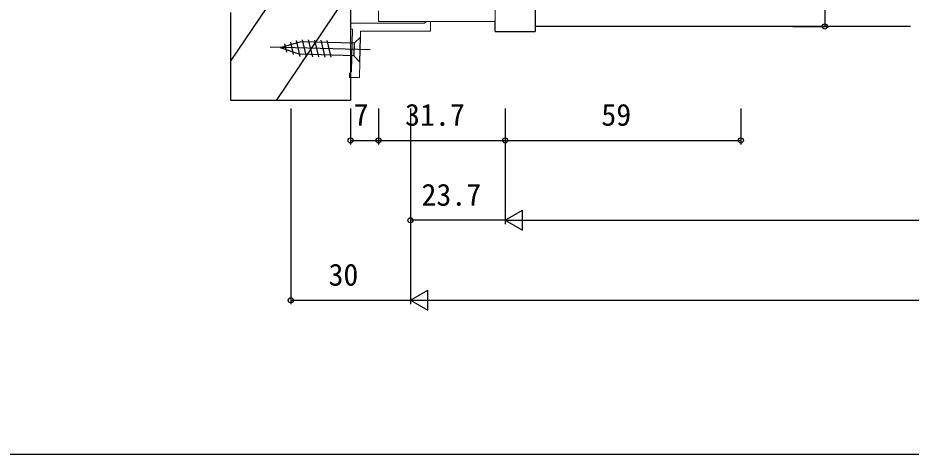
# Model space of a CAD drawing. Units: millimetres, scale not verified. Extents: x -437 to 438, y -331 to 329.
# Drawn here: x -127.6 to 96, y -331.2 to -222.1 of the extents above; entities that cross this region are included whole.
import ezdxf
from ezdxf.enums import TextEntityAlignment as Align

# ---------------------------------------------------------------- set-up
doc = ezdxf.new("R2010")
doc.units = ezdxf.units.MM
doc.header["$LTSCALE"] = 2
doc.layers.add('0-2_YKK_11', color=7, linetype='Continuous', lineweight=18)
for name, color, linetype in [('0-4_YKK_12', 2, 'Continuous'), ('0-5_YKK_13', 4, 'Continuous'), ('0-7_YKK_D', 6, 'Continuous'), ('0-8_YKK_ZWAK', 7, 'Continuous'), ('0-9_YSS_K', 3, 'Continuous'), ('0-A_YSS_KE', 3, 'Continuous')]:
    doc.layers.add(name, color=color, linetype=linetype)
doc.styles.add('ＭＳ ゴシック', font='')
doc.styles.get('ＭＳ ゴシック').set_extended_font_data('MS Gothic')

msp = doc.modelspace()

# ---------------------------------------------------------------- linework, layer by layer
at = {"layer": '0-2_YKK_11', "color": 211}
msp.add_line((-37.3, -223), (-8.1, -223), dxfattribs=at)
for points in [[(-8.1, -223), (-8.1, -190)], [(-37.3, -220.25), (-37.3, -223)]]:
    msp.add_lwpolyline(points, dxfattribs=at)
msp.add_lwpolyline([(-25.8, -223.4), (-44.3, -223.4), (-44.3, -224.9), (-43.788, -224.9), (-44.061, -235.449), (-44.574, -235.936), (-44.6, -236.935), (-42.1, -237), (-41.8, -225.4), (-24.3, -225.4), (-24.3, -223), (-25.31, -223)], close=True, dxfattribs=at)
at = {"layer": '0-4_YKK_12'}
msp.add_line((95.856, -224.2), (1.899, -224.2), dxfattribs=at)
at = {"layer": '0-5_YKK_13'}
for p, q in [((1.899, -186.2), (1.899, -225.45)), ((-8.101, -225.45), (-8.101, -222.7)), ((-8.101, -225.45), (1.899, -225.45)), ((-61.912, -229.486), (-56.958, -228.064)), ((-61.912, -229.486), (-56.958, -228.064)), ((-56.901, -231.716), (-57.855, -227.749)), ((-43.429, -228.413), (-56.958, -228.064)), ((-55.349, -231.756), (-56.366, -227.529)), ((-53.797, -231.796), (-54.813, -227.569)), ((-52.244, -231.837), (-53.261, -227.609)), ((-50.692, -231.877), (-51.708, -227.649)), ((-49.139, -231.917), (-50.156, -227.689)), ((-39.42, -230.067), (-64.412, -229.422)), ((-61.912, -229.486), (-57.038, -231.163)), ((-60.245, -230.641), (-60.742, -228.578)), ((-58.564, -231.22), (-59.298, -228.163)), ((-43.509, -231.512), (-57.038, -231.163)), ((-41.999, -233.101), (-43.509, -231.512))]:
    msp.add_line(p, q, dxfattribs=at)
msp.add_lwpolyline([(-41.999, -233.101), (-41.839, -226.903), (-43.429, -228.413), (-43.509, -231.512)], dxfattribs=at)
at = {"layer": '0-7_YKK_D'}
for p, q in [((74.386, -190), (74.386, -224.2)), ((66.386, -224.2), (75.386, -224.2)), ((-59.3, -244.7), (-59.3, -293.7)), ((-44.3, -244.7), (-44.3, -253.7)), ((-37.3, -244.7), (-37.3, -253.7)), ((-37.3, -244.7), (-37.3, -253.7)), ((-29.3, -244.7), (-29.3, -293.7)), ((-29.3, -244.7), (-29.3, -273.7)), ((-29.3, -244.7), (-29.3, -293.7)), ((-5.6, -244.7), (-5.6, -273.7)), ((-5.6, -244.7), (-5.6, -273.7)), ((-5.6, -244.7), (-5.6, -253.7)), ((-5.6, -244.7), (-5.6, -253.7)), ((53.4, -244.7), (53.4, -253.7)), ((-44.3, -252.7), (-37.3, -252.7)), ((-37.3, -252.7), (-5.6, -252.7)), ((-5.6, -252.7), (53.4, -252.7)), ((-5.6, -272.7), (-1.27, -270.2)), ((-1.27, -275.2), (-1.27, -270.2)), ((-5.6, -272.7), (-29.3, -272.7)), ((-5.6, -272.7), (-1.27, -275.2)), ((-5.6, -272.7), (3.06, -272.7)), ((-0.6, -272.7), (299.399, -272.7)), ((-29.3, -292.7), (-24.97, -290.2)), ((-24.97, -295.2), (-24.97, -290.2)), ((-59.3, -292.7), (-29.3, -292.7)), ((-29.3, -292.7), (-24.97, -295.2)), ((-29.3, -292.7), (-20.64, -292.7)), ((-24.3, -292.7), (323.099, -292.7))]:
    msp.add_line(p, q, dxfattribs=at)
for centre in [(74.386, -224.2), (-44.3, -252.7), (-37.3, -252.7), (-37.3, -252.7), (-5.6, -252.7), (-5.6, -252.7), (53.4, -252.7), (-29.3, -272.7), (-59.3, -292.7)]:
    msp.add_circle(centre, 0.637, dxfattribs=at)
at = {"layer": '0-8_YKK_ZWAK'}
msp.add_lwpolyline([(-436.9, -331.2), (438.1, -331.2), (438.1, 293.8)], dxfattribs=at)
at = {"layer": '0-9_YSS_K'}
for p, q in [((-47.3, -192.7), (-74.3, -232.7)), ((-44.3, -215.067), (-62.953, -242.7))]:
    msp.add_line(p, q, dxfattribs=at)
at = {"layer": '0-A_YSS_KE'}
for p, q in [((-44.3, -212.7), (-44.3, -242.7)), ((-74.3, -242.7), (-74.3, -220.7)), ((-44.3, -242.7), (-74.3, -242.7))]:
    msp.add_line(p, q, dxfattribs=at)

# ---------------------------------------------------------------- texts
at = {"layer": '0-7_YKK_D', "style": 'ＭＳ ゴシック'}
for s, p in [('7', (-43.549, -250.7)), ('31.7', (-30.676, -250.7)), ('59', (18.467, -250.7)), ('23.7', (-26.569, -270.7)), ('30', (-49.84, -290.7))]:
    msp.add_text(s, height=5.499, dxfattribs=at).set_placement(p, align=Align.BOTTOM_LEFT)

doc.saveas('drawing.dxf')
